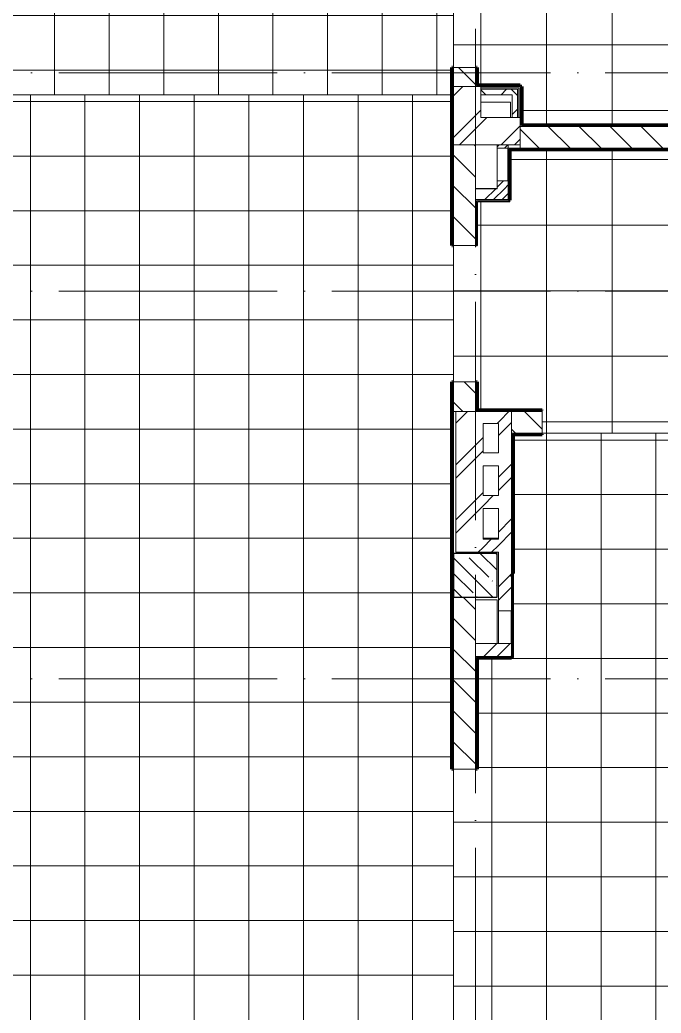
# Model space of a CAD drawing. Header units: millimetres. Extents: x 97 to 215964, y -4577 to 60645.
# Drawn here: x 199877 to 205748, y 36915 to 46010 of the extents above; entities that cross this region are included whole.
import ezdxf

# ---------------------------------------------------------------- set-up
doc = ezdxf.new("R2010")
doc.units = ezdxf.units.MM
doc.linetypes.add('ADSK_Линия сетки', pattern=[2500, 2000, -250, 0, -250])
for name, color, linetype, lineweight in [('A-FLOR-____-OTLN', 192, 'Continuous', 9), ('A-FLOR-____-PATT', 8, 'Continuous', 9), ('A-GENM-____-MCUT', 13, 'Continuous', 9), ('A-GENM-____-OTLN', 13, 'Continuous', 9), ('A-WALL-____-MCUT', 113, 'Continuous', 9), ('A-WALL-____-PATT', 111, 'Continuous', 9), ('A-WALL-FNSH-MCUT', 113, 'Continuous', 9), ('I-WALL-____-OTLN', 2, 'Continuous', 9), ('S-COLS-____-MCUT', 52, 'Continuous', 9), ('S-COLS-____-OTLN', 52, 'Continuous', 9), ('S-GRID-____-OTLN', 1, 'Continuous', 9)]:
    doc.layers.add(name, color=color, linetype=linetype, lineweight=lineweight)
pattern_1 = [(135, (0, 0), (-141.42136, -141.42136), [])]
pattern_2 = [(45, (0, 0), (-251.4472, 251.4472), []), (45, (0, 381), (-251.4472, 251.4472), [])]
pattern_3 = [(45, (0, 0), (-141.42136, 141.42136), []), (135, (0, 0), (-141.42136, -141.42136), [])]
pattern_4 = [(45, (0, 0), (-224.5064, 224.5064), []), (45, (79.38, 0), (0, 449.0128), []), (45, (-79.38, 0), (0, 449.0128), [])]

# ---------------------------------------------------------------- blocks, each defined once
blk = doc.blocks.new('BSC_Колонна _Прямоугольная - 400x400-V84-О_АИ_ПП_8_400_Целиком')
at = {"layer": 'S-COLS-____-OTLN', "lineweight": 5}
h = blk.add_hatch(dxfattribs=at)
h.set_pattern_fill('FP_94', color=256, style=0, pattern_type=2)
h.set_pattern_definition([(135, (-145249.98, -40925), (-142.56192, -142.56192), []), (135, (-145107.42, -40925), (-142.56192, -142.56192), [252.016, -50.403, 3.353, -47.05])])
h.paths.add_polyline_path([(-200, -200), (200, -200), (200, 200), (-200, 200)])
at = {"layer": 'S-COLS-____-MCUT', "color": 130, "lineweight": 25}
for p, q in [((200, 200), (-200, 200)), ((-200, 200), (-200, -200)), ((200, -200), (200, 200)), ((-200, -200), (200, -200))]:
    blk.add_line(p, q, dxfattribs=at)
blk = doc.blocks.new('ASML_АР_Отделка Люка - ВО Отделка люков_Грунтовка 0_Шпатлевка 0_Окраска 0_0-42467640-О_АИ_ПП_8_400_Целиком')
at = {"layer": 'A-GENM-____-MCUT', "color": 130, "lineweight": 25}
for p, q in [((150, 3), (-150, 3)), ((-150, 3), (-150, 0)), ((150, 0), (150, 3)), ((-150, 0), (150, 0))]:
    blk.add_line(p, q, dxfattribs=at)
blk = doc.blocks.new('0083_СОШ675_АР_R22_rvt-1-О_АИ_ПП_8_400_Целиком')
at = {"layer": 'A-WALL-____-PATT', "lineweight": 5}
h = blk.add_hatch(dxfattribs=at)
h.set_pattern_fill('FP_10', color=10, style=0, pattern_type=2)
h.set_pattern_definition(pattern_1)
h.paths.add_polyline_path([(145250, 45400.1), (145250, 45575), (145050, 45575), (145050, 45400.1)])
h.paths.add_polyline_path([(145250, 46825), (145250, 47325), (145050, 47325), (145050, 46825)])
h.paths.add_polyline_path([(145050, 47725), (145250, 47725), (145250, 49000), (145245, 49000), (145245, 49010), (145250, 49010), (145250, 49925.1), (145050, 49925.1), (145050, 48976.4)])
h.paths.add_polyline_path([(145050, 52425.1), (145250, 52425.1), (145250, 53425), (145050, 53425), (145050, 52884.5)])
h = blk.add_hatch(dxfattribs=at)
h.set_pattern_fill('FP_7', color=10, style=0, pattern_type=2)
h.set_pattern_definition(pattern_2)
h.paths.add_polyline_path([(145300, 45115), (145300, 45400), (145050, 45400), (145050, 45115)])
h = blk.add_hatch(dxfattribs=at)
h.set_pattern_fill('FP_17', color=252, style=0, pattern_type=2)
h.set_pattern_definition(pattern_3)
h.paths.add_polyline_path([(145585, 45325), (145585, 45375), (145300, 45375), (145300, 45325), (145377.9, 45325)])
h = blk.add_hatch(dxfattribs=at)
h.set_pattern_fill('FP_17', color=252, style=0, pattern_type=2)
h.set_pattern_definition(pattern_3)
h.paths.add_polyline_path([(145585, 45115), (145635, 45115), (145635, 45375), (145585, 45375), (145585, 45325)])
h = blk.add_hatch(dxfattribs=at)
h.set_pattern_fill('FP_7', color=10, style=0, pattern_type=2)
h.set_pattern_definition(pattern_2)
h.paths.add_polyline_path([(145660, 44865), (145660, 45115), (145050, 45115), (145050.2, 44865), (145550, 44865)])
h = blk.add_hatch(dxfattribs=at)
h.set_pattern_fill('FP_10', color=10, style=0, pattern_type=2)
h.set_pattern_definition(pattern_1)
h.paths.add_polyline_path([(145660, 44835), (147310, 44835), (147310, 45035), (145660, 45035)])
h = blk.add_hatch(dxfattribs=at)
h.set_pattern_fill('FP_10', color=10, style=0, pattern_type=2)
h.set_pattern_definition(pattern_1)
h.paths.add_polyline_path([(145250.2, 42425), (145250.2, 42695), (145050.2, 42695), (145050.2, 42425), (145070, 42425)])
h.paths.add_polyline_path([(145050.2, 43945), (145250.2, 43945), (145250.2, 44865), (145050.2, 44865)])
h = blk.add_hatch(dxfattribs=at)
h.set_pattern_fill('FP_11', color=10, style=0, pattern_type=2)
h.set_pattern_definition(pattern_4)
h.paths.add_polyline_path([(145550, 44464.2), (145550, 44535), (145450, 44535), (145450, 44464.2), (145547, 44464.2)])
h.paths.add_polyline_path([(145547, 44835), (145550, 44835), (145550, 44865), (145450, 44865), (145450, 44835)])
h = blk.add_hatch(dxfattribs=at)
h.set_pattern_fill('FP_11', color=10, style=0, pattern_type=2)
h.set_pattern_definition(pattern_4)
h.paths.add_polyline_path([(145377.9, 44364.2), (145550, 44364.2), (145550, 44464.2), (145250.2, 44464.2), (145250.2, 44364.2)])
h = blk.add_hatch(dxfattribs=at)
h.set_pattern_fill('FP_7', color=10, style=0, pattern_type=2)
h.set_pattern_definition(pattern_2)
h.paths.add_polyline_path([(145320, 41135), (145320, 42425), (145070, 42425), (145070, 41135)])
h = blk.add_hatch(dxfattribs=at)
h.set_pattern_fill('FP_7', color=10, style=0, pattern_type=2)
h.set_pattern_definition(pattern_2)
h.paths.add_polyline_path([(145377.9, 42315), (145460, 42315), (145460, 42435), (145250.2, 42435), (145250.2, 42425), (145320, 42425), (145320, 42315)])
h = blk.add_hatch(dxfattribs=at)
h.set_pattern_fill('FP_7', color=10, style=0, pattern_type=2)
h.set_pattern_definition(pattern_2)
h.paths.add_polyline_path([(145460, 40180), (145575, 40180), (145575, 40185), (145580, 40185), (145580, 40300), (145460, 40300)])
h.paths.add_polyline_path([(145575, 40600), (145580, 40600), (145580, 40913), (145575, 40913), (145575, 40923), (145580, 40923), (145580, 42435), (145460, 42435), (145460, 40600)])
h = blk.add_hatch(dxfattribs=at)
h.set_pattern_fill('FP_10', color=10, style=0, pattern_type=2)
h.set_pattern_definition(pattern_1)
h.paths.add_polyline_path([(152750, 42225), (152750, 42425), (147111.1, 42425), (147111.1, 42225), (151666.7, 42225)])
h.paths.add_polyline_path([(145580, 42225), (145861.1, 42225), (145861.1, 42425), (145580, 42425)])
h = blk.add_hatch(dxfattribs=at)
h.set_pattern_fill('FP_7', color=10, style=0, pattern_type=2)
h.set_pattern_definition(pattern_2)
h.paths.add_polyline_path([(145320, 41535), (145460, 41535), (145460, 41655), (145320, 41655)])
h = blk.add_hatch(dxfattribs=at)
h.set_pattern_fill('FP_7', color=10, style=0, pattern_type=2)
h.set_pattern_definition(pattern_2)
h.paths.add_polyline_path([(145460, 41135), (145460, 41255), (145320, 41255), (145320, 41135), (145377.9, 41135)])
h = blk.add_hatch(dxfattribs=at)
h.set_pattern_fill('FP_10', color=10, style=0, pattern_type=2)
h.set_pattern_definition(pattern_1)
h.paths.add_polyline_path([(145250, 36225.1), (145250, 36650), (145050, 36650), (145050, 36225.1)])
h.paths.add_polyline_path([(145250, 39150), (145250, 40725), (145050, 40725), (145050, 39150)])
h = blk.add_hatch(dxfattribs=at)
h.set_pattern_fill('FP_7', color=10, style=0, pattern_type=2)
h.set_pattern_definition(pattern_2)
h.paths.add_polyline_path([(145250, 40180), (145460, 40180), (145460, 40300), (145250, 40300)])
at = {"layer": 'A-FLOR-____-OTLN', "color": 90}
for p, q in [((145300, 45255), (145570, 45255)), ((145570, 45255), (145570, 45115)), ((145450, 44465), (145250.2, 44465)), ((145460, 41265), (145320, 41265)), ((145250, 40700), (145449.9, 40700)), ((145449.9, 40700), (145449.9, 40300))]:
    blk.add_line(p, q, dxfattribs=at)
at = {"layer": 'A-WALL-____-MCUT', "color": 50, "lineweight": 13}
for p, q in [((145250, 45575), (145050, 45575)), ((145050, 45575), (145050, 45400.1)), ((145250, 45400.1), (145250, 45575)), ((145050, 45400.1), (145250, 45400.1)), ((145300, 45400), (145050, 45400)), ((145050, 45400), (145050, 45115)), ((145300, 45115), (145300, 45400)), ((145300, 45375), (145300, 45325)), ((145300, 45375), (145585, 45375)), ((145300, 45325), (145585, 45325)), ((145585, 45375), (145635, 45375)), ((145585, 45325), (145585, 45115)), ((145635, 45115), (145635, 45375)), ((145050, 45115), (145050, 44865)), ((145660, 45115), (145300, 45115)), ((145585, 45115), (145635, 45115)), ((145660, 44865), (145660, 45115)), ((147310, 45035), (145660, 45035)), ((145660, 45035), (145660, 44835)), ((145050, 44865), (145050.2, 44865)), ((145050.2, 44865), (145050.2, 43945)), ((145250.2, 44464.2), (145250.2, 44865)), ((145250.2, 44865), (145450, 44865)), ((145450, 44865), (145450, 44835)), ((145550, 44865), (145660, 44865)), ((145550, 44835), (145550, 44865)), ((145450, 44835), (145547, 44835)), ((145660, 44835), (147310, 44835)), ((145450, 44535), (145450, 44464.2)), ((145547, 44535), (145450, 44535)), ((145550, 44464.2), (145550, 44535)), ((145450, 44464.2), (145250.2, 44464.2)), ((145550, 44364.2), (145550, 44464.2)), ((145250.2, 43945), (145250.2, 44364.2)), ((145250.2, 44364.2), (145550, 44364.2)), ((145050.2, 43945), (145250.2, 43945)), ((145250.2, 42695), (145050.2, 42695)), ((145050.2, 42695), (145050.2, 42425)), ((145250.2, 42435), (145250.2, 42695)), ((145050.2, 42425), (145070, 42425)), ((145070, 42425), (145070, 41135)), ((145460, 42435), (145250.2, 42435)), ((145580, 42435), (145460, 42435)), ((145580, 42425), (145580, 42435)), ((145861.1, 42425), (145580, 42425)), ((145861.1, 42225), (145861.1, 42425)), ((145320, 42045), (145320, 42315)), ((145320, 42315), (145460, 42315)), ((145460, 42315), (145460, 42045)), ((145580, 42225), (145861.1, 42225)), ((145580, 40923), (145580, 42225)), ((145460, 42045), (145320, 42045)), ((145320, 41655), (145320, 41925)), ((145320, 41925), (145460, 41925)), ((145460, 41925), (145460, 41655)), ((145460, 41655), (145320, 41655)), ((145320, 41535), (145460, 41535)), ((145320, 41255), (145320, 41535)), ((145460, 41535), (145460, 41255)), ((145460, 41255), (145320, 41255)), ((145070, 41135), (145320, 41135)), ((145320, 41135), (145460, 41135)), ((145460, 41135), (145460, 40600)), ((145580, 40600), (145580, 40913)), ((145050, 40725), (145050, 39150)), ((145250, 40300), (145250, 40725)), ((145460, 40600), (145577, 40600)), ((145460, 40300), (145250, 40300)), ((145577, 40300), (145460, 40300)), ((145580, 40185), (145580, 40300)), ((145250, 39150), (145250, 40180)), ((145250, 40180), (145460, 40180)), ((145460, 40180), (145575, 40180)), ((145050, 39150), (145250, 39150))]:
    blk.add_line(p, q, dxfattribs=at)
at = {"layer": 'A-WALL-____-MCUT', "color": 10, "lineweight": 5}
for p, q in [((145300, 45387.5), (145585, 45387.5)), ((145585, 45387.5), (145635, 45387.5)), ((145635, 45387.5), (145647.5, 45387.5)), ((145647.5, 45115), (145647.5, 45387.5)), ((145250.2, 44865), (145050.2, 44865)), ((145550, 44865), (145450, 44865)), ((145250.2, 44464.2), (145250.2, 44364.2)), ((145070, 42425), (145250.2, 42425)), ((145250.2, 42425), (145070, 42425)), ((145250.2, 42425), (145250.2, 42435)), ((145250.2, 42435), (145250.2, 42425)), ((145320, 42425), (145250.2, 42425)), ((145250.2, 42425), (145320, 42425)), ((145580, 42425), (145580, 42225)), ((145250, 40300), (145250, 40180))]:
    blk.add_line(p, q, dxfattribs=at)
at = {"layer": 'A-WALL-FNSH-MCUT', "color": 90}
for p, q in [((145585, 45400), (145300, 45400)), ((145300, 45400), (145300, 45387.5)), ((145300, 45387.5), (145300, 45375)), ((145635, 45400), (145585, 45400)), ((145647.5, 45400), (145635, 45400)), ((145660, 45400), (145647.5, 45400)), ((145660, 45115), (145660, 45400)), ((145635, 45115), (145647.5, 45115)), ((145647.5, 45115), (145660, 45115))]:
    blk.add_line(p, q, dxfattribs=at)
at = {"layer": 'I-WALL-____-OTLN', "color": 90}
for p, q in [((145450, 44535), (145450, 44835)), ((145460, 40300), (145460, 40600))]:
    blk.add_line(p, q, dxfattribs=at)
at = {"layer": 'A-GENM-____-OTLN', "color": 90, "lineweight": 9, "rotation": 270}
for p in [(145547, 44685), (145577, 40450)]:
    blk.add_blockref('ASML_АР_Отделка Люка - ВО Отделка люков_Грунтовка 0_Шпатлевка 0_Окраска 0_0-42467640-О_АИ_ПП_8_400_Целиком', p, dxfattribs=at)
at = {"layer": 'S-COLS-____-OTLN', "color": 90, "lineweight": 9}
blk.add_blockref('BSC_Колонна _Прямоугольная - 400x400-V84-О_АИ_ПП_8_400_Целиком', (145250, 40925), dxfattribs=at)
blk = doc.blocks.new('BSC_Колонна _Прямоугольная - ПР-1_Профиль торцевой для плитки-V149-О_АИ_ПП_8_400_Целиком')
at = {"layer": 'S-COLS-____-MCUT'}
for p, q in [((5, 5), (-5, 5)), ((-5, 5), (-5, 0)), ((5, 0), (5, 5))]:
    blk.add_line(p, q, dxfattribs=at)
blk = doc.blocks.new('BSC_Колонна _Прямоугольная - ПР-1_Профиль торцевой для плитки-V150-О_АИ_ПП_8_400_Целиком')
at = {"layer": 'S-COLS-____-MCUT'}
for p, q in [((0.1, 5), (-5, 5)), ((-5, 5), (-5, -5)), ((-5, -5), (5, -5)), ((5, -5), (5, 0))]:
    blk.add_line(p, q, dxfattribs=at)
blk = doc.blocks.new('BSC_Колонна _Прямоугольная - ПР-1_Профиль торцевой для плитки-3497357-О_АИ_ПП_8_400_Целиком')
at = {"layer": 'S-COLS-____-MCUT'}
for p, q in [((5, 5), (-5, 5)), ((-5, 5), (-5, -5)), ((5, -5), (5, 5)), ((-5, -5), (5, -5))]:
    blk.add_line(p, q, dxfattribs=at)

msp = doc.modelspace()

# ---------------------------------------------------------------- hatches: boundary and pattern name
at = {"layer": 'A-FLOR-____-PATT'}
h = msp.add_hatch(dxfattribs=at)
h.set_pattern_fill('FP_202', color=256, style=0, pattern_type=2)
h.set_pattern_definition([(0, (199694, 52050), (0, 500), []), (90, (199694, 52050), (-500, 3e-14), [])])
h.paths.add_polyline_path([(203847.865903, 45324.968424), (203847.887824, 45325.081954), (203847.865903, 46824.999), (203832.865903, 46824.999), (203832.865903, 49925.060253), (203847.865903, 49925.060253), (203847.865903, 52425.060253), (203832.865903, 52425.060253), (203832.865903, 58560.000586), (203460.330306, 58560.000586), (203460.330306, 58565.000586), (203450.330306, 58565.000586), (203450.330306, 58575.000586), (203445.330306, 58575.918638), (203445.330306, 58760.000586), (199667.659852, 58760.000586), (199667.659852, 58575.000586), (199662.659852, 58575.000586), (199662.432467, 58565.000586), (199652.659852, 58565.000586), (199651.935994, 58560.000586), (199262.887824, 58560.000586), (199262.887824, 51885.000586), (199046.843981, 51885.000586), (199047.887824, 50245.000586), (199262.887824, 50245.000586), (199262.887824, 48485.500586), (199257.887824, 48484.769667), (199257.887238, 48475.501172), (199247.887824, 48475.501172), (199247.887824, 48470.501172), (197777.887824, 48470.501172), (197777.887824, 48485.500586), (197107.887824, 48485.500586), (197107.887824, 48470.501172), (196597.887824, 48470.501172), (196597.887824, 48485.500586), (195927.887824, 48485.500586), (195927.887824, 48470.501172), (195707.865903, 48470.501172), (195707.865903, 48092.5), (195702.865903, 48092.5), (195702.865903, 48082.5), (195692.865903, 48082.5), (195691.787201, 48077.5), (195512.887824, 48077.5), (195512.887824, 48054.999414), (195497.865903, 48054.939128), (195497.887824, 45854.999414), (195512.887824, 45854.999414), (195512.887824, 45344.96901), (195497.887824, 45344.96901), (195498.922724, 45339.96901), (199247.887824, 45339.96901), (199247.887824, 45334.96901), (199257.887824, 45334.96901), (199257.887824, 45324.96901), (203832.865903, 45324.96901), (203832.865903, 45574.999), (203847.865903, 45574.999), (203847.865903, 45325.097016)])
h.paths.add_polyline_path([(195497.887824, 48087.5), (195507.887824, 48087.5), (195507.887824, 48092.5), (195497.887824, 48092.5)])
h.paths.add_polyline_path([(195692.865903, 48475.501172), (195697.865903, 48475.501172), (195697.735362, 48485.500586), (195692.865903, 48485.500586)])
h.paths.add_polyline_path([(203847.865903, 53825), (203847.887824, 53825), (203847.865903, 58575), (203837.865903, 58575), (203837.865903, 58573.500586), (203847.865903, 58573.500586), (203847.865903, 54199.905224)])
h = msp.add_hatch(dxfattribs=at)
h.set_pattern_fill('FP_196', color=256, style=0, pattern_type=2)
h.set_pattern_definition([(90, (207697.96, 46380), (-600, 4e-14), []), (180, (207697.96, 46380), (-7e-14, -600), [])])
h.paths.add_polyline_path([(211347.843981, 45035), (211347.843981, 45035.474504), (211337.865903, 45035)])
h.paths.add_polyline_path([(204472.865903, 45049.999414), (206092.887824, 45049.999414), (206092.887824, 45454.999414), (206097.887824, 45455), (206097.887824, 45465), (206107.887824, 45465), (206108.430379, 45469.999414), (210672.887824, 45470.474504), (210672.887824, 45050.474504), (211332.865903, 45050.474504), (211332.865903, 45440.999414), (211337.865903, 45441.201312), (211337.865903, 45450.999414), (211347.865903, 45450.999414), (211347.865903, 45455.999414), (211532.887824, 45455.999414), (211532.887824, 47310), (211347.865903, 47310), (211347.843981, 47315), (211337.865903, 47315), (211337.865903, 47325), (211332.865903, 47325.579975), (211332.865903, 47510), (206182.785269, 47510), (206182.763347, 47725), (204932.785269, 47725), (204932.785269, 47520), (204937.785269, 47520), (204937.785269, 47510), (204932.785269, 47510), (204932.785269, 47505), (204367.887824, 47505), (204367.887824, 46790), (204362.887824, 46790), (204362.887824, 46785), (204352.887824, 46785), (204352.887824, 46790), (204347.887824, 46790), (204347.887824, 46785), (204112.887824, 46785), (204112.887824, 46800), (203848.053069, 46800), (203848.053069, 45574.999), (204062.887824, 45574.999), (204062.887824, 45415), (204457.887824, 45415), (204457.887824, 45410), (204467.887824, 45410), (204467.887824, 45400), (204472.865903, 45399.431212), (204472.865903, 45068.302741)])
h = msp.add_hatch(dxfattribs=at)
h.set_pattern_fill('FP_206', color=256, style=0, pattern_type=2)
h.set_pattern_definition([(270, (201472.87, 27262.5), (500, 3e-14), []), (0, (201472.87, 27262.5), (0, 500), [])])
h.paths.add_polyline_path([(203832.865903, 12800.000586), (203832.865903, 18345), (203847.865903, 18345), (203847.865903, 20845), (203832.865903, 20845), (203832.865903, 27299.999414), (203847.865903, 27299.999414), (203847.700658, 29799.999414), (203832.865903, 29799.999414), (203832.865903, 36649.999414), (203847.865903, 36649.999414), (203847.865903, 39149.999414), (203832.865903, 39149.999414), (203832.865903, 42694.998706), (203847.865903, 42694.998706), (203847.865903, 43944.998706), (203832.865903, 43944.998706), (203832.865903, 45324.968424), (199262.887824, 45324.968424), (199262.887824, 39459.99902), (199247.865903, 39459.99902), (199247.887824, 38359.99902), (199262.887824, 38359.99902), (199262.887824, 37555.15091), (199257.887824, 37555.15091), (199257.887824, 37545.151496), (199247.887824, 37545.151496), (199247.865903, 37540.151496), (198019.022324, 37540.151496), (198019.022324, 37535.151496), (197516.753324, 37535.151496), (197516.753324, 37540.151496), (195512.887824, 37540.151496), (195512.887824, 33539.968424), (199247.887824, 33539.968424), (199247.887824, 33534.968424), (199257.887824, 33534.968424), (199257.887824, 33524.968424), (199262.887824, 33524.967838), (199262.887824, 32015.000398), (199047.865903, 32015.000398), (199047.887824, 30515.000398), (199262.887824, 30513.97172), (199262.887824, 28124.296143), (199257.887824, 28124.296143), (199257.887824, 28114.296143), (199247.887824, 28114.296143), (199247.865903, 28109.296143), (195687.865903, 28109.296143), (195687.865903, 27787.500586), (195682.865903, 27787.500586), (195682.865903, 27777.500586), (195672.865903, 27777.500586), (195672.399768, 27772.500586), (195562.888824, 27772.500586), (195562.888824, 27787.5), (195497.866903, 27787.5), (195497.887824, 25674.999986), (195512.888824, 25674.999986), (195512.888824, 25640.000161), (199257.887824, 25640.000161), (199257.887824, 25625.000161), (199262.887824, 25624.986828), (199262.887824, 24992.999575), (199247.865903, 24992.999575), (199247.887824, 23892.999575), (199262.887824, 23892.999575), (199262.887824, 23215.119334), (199247.865903, 23215.119334), (199247.865903, 23154.166194), (199047.865903, 23154.166194), (199047.865903, 22229.166194), (199247.865903, 22229.166194), (199247.887824, 22115.119334), (199262.887824, 22115.119334), (199262.887824, 21113.999393), (199247.865903, 21113.999393), (199247.887824, 20013.999393), (199262.887824, 20013.999393), (199262.887824, 18423.996862), (199247.865903, 18423.996862), (199247.887824, 17323.996862), (199262.887824, 17323.996862), (199262.887824, 13477.20297), (199267.887824, 13477.20297), (199267.887824, 12974.93397), (199262.887824, 12974.93397), (199262.887824, 12800.000586), (201660.280486, 12800.000586)])
h.paths.add_polyline_path([(195497.865903, 36525), (195497.887824, 36525), (195497.865903, 36925)])
h = msp.add_hatch(dxfattribs=at)
h.set_pattern_fill('FP_174', color=256, style=0, pattern_type=2)
h.set_pattern_definition([(90, (207697.96, 43530), (-600, 4e-14), []), (180, (207697.96, 43530), (-7e-14, -600), [])])
h.paths.add_polyline_path([(205433.560082, 42225.000586), (205909.008417, 42225.001172), (205909.030339, 42425.000586), (205909.030339, 42425.18483), (205909.030339, 42440.18483), (211532.887824, 42440.18483), (211532.887824, 44820), (204362.88841, 44820), (204362.88841, 44344.19094), (204068.075577, 44344.19094), (204068.075577, 43944.998706), (204063.075577, 43944.998706), (204063.075577, 43939.998706), (204053.075577, 43939.998706), (204053.075577, 43944.998706), (203848.053069, 43944.952759), (203848.074991, 42694.998706), (204063.075577, 42694.998706), (204063.075577, 42440.18483), (204659.030339, 42440.18483), (204658.591508, 42425.18483), (204659.030339, 42424.997079), (204659.030339, 42225.000586), (204804.671054, 42225.000586)])
h = msp.add_hatch(dxfattribs=at)
h.set_pattern_fill('FP_194', color=256, style=0, pattern_type=2)
h.set_pattern_definition([(180, (207697.87, 37162.5), (-6e-14, -500), []), (270, (207697.87, 37162.5), (500, 3e-14), [])])
h.paths.add_polyline_path([(211532.887824, 32099.999414), (211532.887824, 35410.316132), (211340.887824, 35410.316132), (211340.887824, 35415.316132), (211330.887824, 35415.316132), (211330.887824, 35425.316132), (211325.887824, 35425.316132), (211325.887824, 35825.000586), (211332.887824, 35825.000586), (211332.887824, 36225.239253), (211337.887824, 36225.239253), (211337.887824, 36235.239253), (211347.887824, 36235.239253), (211347.887824, 36240.239253), (211532.865903, 36240.239253), (211532.865903, 40310.120506), (211340.887824, 40310.120506), (211340.887824, 40315.120506), (211330.887824, 40315.120506), (211330.887824, 40325.120506), (211325.887824, 40325.120506), (211325.887824, 40725.000586), (211332.887824, 40725.000586), (211332.887824, 41125.239253), (211337.887824, 41125.239253), (211337.887824, 41135.239253), (211347.887824, 41135.239253), (211347.887824, 41140.239253), (211532.865903, 41140.239253), (211532.865903, 42210.001172), (205909.030339, 42210.001172), (205909.030339, 42225.000586), (204659.030339, 42225.000586), (204659.030339, 42210.001172), (204392.887824, 42210.001172), (204392.887824, 40940.097462), (204397.887824, 40940.097462), (204397.887824, 40170), (204377.887824, 40170), (204377.865903, 40165), (204062.865903, 40165), (204062.865903, 39149.999414), (203847.865903, 39149.886517), (203847.865903, 36674.999414), (204047.865903, 36674.999414), (204047.887824, 36649.999414), (204062.865903, 36649.999414), (204062.865903, 36240.032748), (204377.865903, 36240.032748), (204378.877608, 36235.032748), (204387.865903, 36235.032748), (204387.865903, 36225.032748), (204392.865903, 36225), (204392.865903, 32099.999414), (209206.839678, 32099.999414)])
h.paths.add_polyline_path([(204377.865903, 40185), (204377.887824, 40185), (204377.865903, 40299.999414)])
h.paths.add_polyline_path([(204377.865903, 40923.03256), (204377.887824, 40923.03256), (204377.865903, 40940.097462)])
at = {"layer": 'A-WALL-____-PATT'}
h = msp.add_hatch(color=7, dxfattribs=at)
h.paths.add_polyline_path([(203837.865903, 45324.96901), (203847.865903, 45324.96901), (203847.865903, 45574.999), (203837.865903, 45574.999)])
h.paths.add_polyline_path([(203847.865903, 46824.999), (203847.865903, 49925.060253), (203837.865903, 49925.060253), (203837.865903, 46824.999)])
h.paths.add_polyline_path([(203847.865903, 52425.060253), (203847.865903, 58573.500586), (203837.865903, 58573.500586), (203837.865903, 52425.060253)])
for points in [[(204057.887824, 45400), (204057.887824, 45574.999), (204047.887824, 45574.999), (204047.887824, 45400)], [(204457.887824, 45400), (204467.887824, 45400), (204467.887824, 45410), (204057.887824, 45410), (204057.887824, 45400), (204175.800216, 45400)], [(204467.887824, 45034.999414), (204467.887824, 45400), (204457.887824, 45400), (204457.887824, 45034.999414)], [(206107.887824, 45034.999414), (206107.887824, 45044.999414), (204467.887824, 45044.999414), (204467.887824, 45034.999414), (205433.560082, 45034.999414)], [(211537.887824, 44825), (211547.887824, 44825), (211547.887824, 44835), (204347.88841, 44834.999414), (204347.88841, 44825), (211093.488571, 44825)], [(204347.88841, 44354.19094), (204352.887824, 44354.19094), (204352.88841, 44359.19094), (204357.88841, 44359.19094), (204357.88841, 44825), (204347.88841, 44825), (204347.88841, 44364.19094)], [(204347.88841, 44354.19094), (204347.88841, 44364.19094), (204058.075577, 44364.19094), (204058.075577, 44354.19094), (204175.800216, 44354.19094)], [(204387.887824, 40180), (204387.887824, 42215.001172), (204377.887824, 42215.001172), (204377.887824, 40923.03256), (204382.887824, 40923.03256), (204382.887824, 40913.03256), (204377.887824, 40913.03256), (204377.887824, 40185), (204382.887824, 40185), (204382.887824, 40180)], [(204057.865903, 40170), (204387.887824, 40170), (204387.887824, 40180), (204382.887824, 40180), (204382.887824, 40175), (204372.887824, 40175), (204372.887824, 40180), (204057.865903, 40180)]]:
    msp.add_hatch(color=7, dxfattribs=at).paths.add_polyline_path(points)
h = msp.add_hatch(color=7, dxfattribs=at)
h.paths.add_polyline_path([(203837.865903, 26724.296143), (203847.865903, 26724.296143), (203847.865903, 27299.999414), (203837.865903, 27299.999414), (203837.865903, 26825)])
h.paths.add_polyline_path([(203837.865903, 29799.999414), (203847.865903, 29799.999414), (203847.865903, 36649.999414), (203837.865903, 36649.999414), (203837.865903, 30925)])
h.paths.add_polyline_path([(203847.865903, 39149.999414), (203847.865903, 42694.998706), (203837.865903, 42694.998706), (203837.865903, 39149.999414)])
h.paths.add_polyline_path([(203847.865903, 43944.998706), (203847.865903, 45324.96901), (203837.865903, 45324.96901), (203837.865903, 43944.998706)])
h = msp.add_hatch(color=7, dxfattribs=at)
h.paths.add_polyline_path([(204058.075577, 42425.18483), (204058.075577, 42694.998706), (204048.075577, 42694.998706), (204048.075577, 42425.18483)])
h.paths.add_polyline_path([(204048.075577, 43944.998706), (204053.075577, 43944.998706), (204053.075577, 43949.998706), (204058.075577, 43949.998706), (204058.075577, 44364.19094), (204048.075577, 44364.19094), (204048.075577, 44344.19094)])
h = msp.add_hatch(color=7, dxfattribs=at)
h.paths.add_polyline_path([(211547.887824, 42425.18483), (211547.887824, 42435.18483), (205909.030339, 42435.18483), (205909.030339, 42425.18483), (210464.599544, 42425.18483)])
h.paths.add_polyline_path([(204058.075577, 42425.18483), (204659.030339, 42425.18483), (204659.030339, 42435.18483), (204058.075577, 42435.18483)])
h = msp.add_hatch(color=7, dxfattribs=at)
h.paths.add_polyline_path([(211537.865903, 42215.001172), (211547.887824, 42215.001172), (211547.887824, 42225.001172), (205909.030339, 42225.001172), (205909.030339, 42215.001172), (210464.599544, 42215.001172)])
h.paths.add_polyline_path([(204377.865903, 42215.001172), (204659.030339, 42215.001172), (204659.030339, 42225.001172), (204377.865903, 42225.001172)])
h = msp.add_hatch(color=7, dxfattribs=at)
h.paths.add_polyline_path([(204047.865903, 36225.032748), (204057.865903, 36225.032748), (204057.865903, 36649.999414), (204047.865903, 36649.999414), (204047.865903, 36275.025121)])
h.paths.add_polyline_path([(204047.865903, 39149.999414), (204057.865903, 39149.999414), (204057.865903, 40180), (204047.865903, 40180)])

# ---------------------------------------------------------------- linework, layer by layer
at = {"layer": 'A-FLOR-____-OTLN'}
for p, q in [((203848.053069, 45574.854462), (203848.053069, 46824.999)), ((199262.887824, 45324.968424), (203832.865903, 45324.968424)), ((203847.865903, 42694.998706), (203847.865903, 43944.998706)), ((203848.053069, 43944.998706), (203848.053069, 42694.998706)), ((205909.030339, 42225.000586), (204659.030339, 42225.000586)), ((203847.865903, 36649.999414), (203847.865903, 39149.999414))]:
    msp.add_line(p, q, dxfattribs=at)
at = {"layer": 'A-WALL-____-MCUT', "color": 7}
for p, q in [((203847.865903, 45574.999), (203837.865903, 45574.999)), ((203837.865903, 45574.999), (203837.865903, 43944.998706)), ((203847.865903, 43944.998706), (203847.865903, 45574.999)), ((204057.887824, 45574.999), (204047.887824, 45574.999)), ((204047.887824, 45574.999), (204047.887824, 45400)), ((204057.887824, 45410), (204057.887824, 45574.999)), ((204047.887824, 45400), (204457.887824, 45400)), ((204467.887824, 45410), (204057.887824, 45410)), ((204457.887824, 45400), (204457.887824, 45034.999414)), ((204467.887824, 45044.999414), (204467.887824, 45410)), ((204457.887824, 45034.999414), (206107.887824, 45034.999414)), ((206097.887824, 45044.999414), (204467.887824, 45044.999414)), ((211547.887824, 44835), (204347.88841, 44835)), ((204357.88841, 44825), (211537.887824, 44825)), ((204357.88841, 44359.19094), (204357.88841, 44825)), ((204347.88841, 44534.999414), (204347.88841, 44364.19094)), ((204048.075577, 44364.19094), (204048.075577, 43944.998706)), ((204347.88841, 44364.19094), (204048.075577, 44364.19094)), ((203837.865903, 43944.998706), (203847.865903, 43944.998706)), ((204048.075577, 43944.998706), (204053.075577, 43944.998706)), ((203837.865903, 42694.998706), (203837.865903, 39149.999414)), ((203847.865903, 42694.998706), (203837.865903, 42694.998706)), ((203847.865903, 41125), (203847.865903, 42694.998706)), ((204058.075577, 42694.998706), (204048.075577, 42694.998706)), ((204048.075577, 42694.998706), (204048.075577, 42425.18483)), ((204058.075577, 42435.18483), (204058.075577, 42694.998706)), ((204048.075577, 42425.18483), (204659.030339, 42425.18483)), ((204659.030339, 42435.18483), (204058.075577, 42435.18483)), ((204659.030339, 42425.18483), (204659.030339, 42435.18483)), ((204659.030339, 42225.001172), (204377.865903, 42225.001172)), ((204377.865903, 42225.001172), (204377.865903, 42215.001172)), ((204377.887824, 42215.001172), (204377.887824, 40923.03256)), ((204387.887824, 40940.097462), (204387.887824, 42215.001172)), ((204387.887824, 42215.001172), (204659.030339, 42215.001172)), ((204659.030339, 42215.001172), (204659.030339, 42225.001172)), ((204377.887824, 40913.03256), (204377.887824, 40599.999414)), ((203847.865903, 39149.999414), (203847.865903, 40725)), ((204377.887824, 40299.999414), (204377.887824, 40185)), ((204047.865903, 40180), (204047.865903, 39149.999414)), ((204372.887824, 40180), (204047.865903, 40180)), ((204057.865903, 39149.999414), (204057.865903, 40170)), ((204057.865903, 40170), (204387.887824, 40170)), ((203837.865903, 39149.999414), (203847.865903, 39149.999414)), ((204047.865903, 39149.999414), (204057.865903, 39149.999414))]:
    msp.add_line(p, q, dxfattribs=at)
at = {"layer": 'A-WALL-____-MCUT'}
msp.add_line((204058.075577, 42425.18483), (204058.075577, 42435.18483), dxfattribs=at)
at = {"layer": 'I-WALL-____-OTLN', "color": 5, "lineweight": 90}
for p, q in [((203837.865903, 45574.999), (203832.865903, 45574.999)), ((203832.865903, 43944.998706), (203832.865903, 45574.999)), ((203837.865903, 45324.96901), (203832.865903, 45324.96901)), ((203832.865903, 43944.998706), (203837.865903, 43944.998706)), ((203832.865903, 39149.999414), (203832.865903, 42694.998706)), ((203837.865903, 42694.998706), (203832.865903, 42694.998706)), ((204392.887824, 42210.001172), (204392.887824, 40940.097462)), ((204659.030339, 42210.001172), (204392.887824, 42210.001172)), ((204659.030339, 42210.001172), (204659.030339, 42215.001172)), ((204377.887824, 40165), (204057.816883, 40165)), ((204062.865903, 40170), (204062.865903, 39149.999414)), ((204377.887824, 40165), (204377.887824, 40170)), ((203832.865903, 39149.999414), (203837.865903, 39149.999414)), ((204057.865903, 39149.999414), (204062.865903, 39149.999414))]:
    msp.add_line(p, q, dxfattribs=at)
at = {"layer": 'I-WALL-____-OTLN', "color": 20, "lineweight": 90}
for p, q in [((204062.887824, 45574.999), (204057.887824, 45574.999)), ((204062.887824, 45574.999), (204062.887824, 45415)), ((204062.887824, 45415), (204457.887824, 45415)), ((204457.887824, 45410), (204457.887824, 45415)), ((204472.865903, 45400), (204467.887824, 45400)), ((204472.865903, 45400), (204472.865903, 45049.999414)), ((204472.865903, 45049.999414), (206092.887824, 45049.999414)), ((211532.887824, 44820), (204362.88841, 44820)), ((204362.88841, 44820), (204362.88841, 44359.19094)), ((204063.075577, 42694.998706), (204058.075577, 42694.998706)), ((204063.075577, 42694.998706), (204063.075577, 42440.18483)), ((204063.075577, 42440.18483), (204659.030339, 42440.18483)), ((204659.030339, 42435.18483), (204659.030339, 42440.18483))]:
    msp.add_line(p, q, dxfattribs=at)
at = {"layer": 'I-WALL-____-OTLN'}
for p, q in [((204058.075577, 43944.998706), (204058.075577, 44354.19094)), ((204058.075577, 44354.19094), (204362.88841, 44354.19094)), ((204068.075577, 44344.19094), (204068.075577, 43944.998706)), ((204362.88841, 44344.19094), (204068.075577, 44344.19094)), ((204362.88841, 44344.19094), (204362.88841, 44354.19094)), ((204058.075577, 43944.998706), (204068.075577, 43944.998706)), ((204387.887824, 40170), (204387.887824, 40940.097462)), ((204387.887824, 40940.097462), (204397.887824, 40940.097462)), ((204397.887824, 40940.097462), (204397.887824, 40170)), ((204387.887824, 40170), (204397.887824, 40170))]:
    msp.add_line(p, q, dxfattribs=at)
at = {"layer": 'S-GRID-____-OTLN', "linetype": 'ADSK_Линия сетки'}
for p, q in [((204047.888824, -3572.657751), (204047.888824, 60644.999414)), ((55228.336609, 45525.000586), (215146.441901, 45525.000586)), ((55228.336609, 43525.000586), (215146.441901, 43525.000586)), ((55228.336609, 39975.000586), (215146.441901, 39975.000586))]:
    msp.add_line(p, q, dxfattribs=at)

# ---------------------------------------------------------------- block references
at = {"color": 250, "lineweight": 5}
msp.add_blockref('0083_СОШ675_АР_R22_rvt-1-О_АИ_ПП_8_400_Целиком', (58797.887824, 0), dxfattribs=at)
at = {"layer": 'S-COLS-____-OTLN'}
for name, p in [('BSC_Колонна _Прямоугольная - ПР-1_Профиль торцевой для плитки-V149-О_АИ_ПП_8_400_Целиком', (204357.887824, 44354.19094)), ('BSC_Колонна _Прямоугольная - ПР-1_Профиль торцевой для плитки-V150-О_АИ_ПП_8_400_Целиком', (204058.075577, 43944.998706)), ('BSC_Колонна _Прямоугольная - ПР-1_Профиль торцевой для плитки-3497357-О_АИ_ПП_8_400_Целиком', (204377.887824, 40918.03256)), ('BSC_Колонна _Прямоугольная - ПР-1_Профиль торцевой для плитки-3497357-О_АИ_ПП_8_400_Целиком', (204377.887824, 40180))]:
    msp.add_blockref(name, p, dxfattribs=at)

doc.saveas('drawing.dxf')
